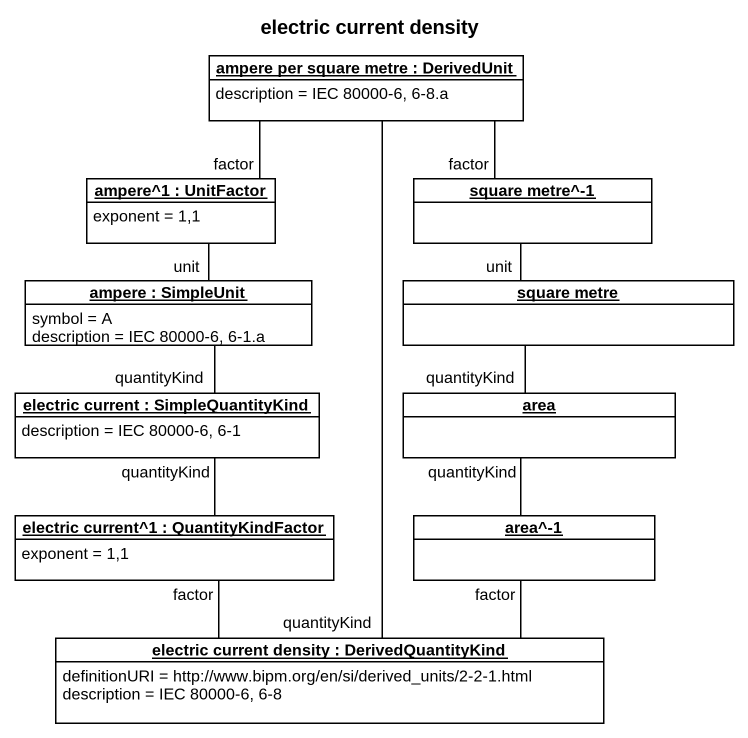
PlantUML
@startuml
title electric current density
hide circle
hide empty members
object "ampere per square metre : DerivedUnit" as ampere_per_square_metre #FFFFFF {
  description = IEC 80000-6, 6-8.a
}
object "ampere^1 : UnitFactor" as ampere_1 #FFFFFF {
  exponent = 1,1
}
object "square metre^-1" as square_metre_1 #FFFFFF
object "ampere : SimpleUnit" as ampere #FFFFFF {
  symbol = A
  description = IEC 80000-6, 6-1.a
}
object "square metre" as square_metre #FFFFFF
object "electric current : SimpleQuantityKind" as electric_current #FFFFFF {
  description = IEC 80000-6, 6-1
}
object area #FFFFFF
object "electric current^1 : QuantityKindFactor" as electric_current_1 #FFFFFF {
  exponent = 1,1
}
object "area^-1" as area_1 #FFFFFF
object "electric current density : DerivedQuantityKind" as electric_current_density #FFFFFF {
  definitionURI = http://www.bipm.org/en/si/derived_units/2-2-1.html
  description = IEC 80000-6, 6-8
}
ampere_per_square_metre -- electric_current_density : quantityKind
ampere_1 -up- ampere_per_square_metre : factor
square_metre_1 -up- ampere_per_square_metre : factor
ampere -up- ampere_1 : unit
ampere -- electric_current : quantityKind
square_metre -up- square_metre_1 : unit
square_metre -- area : quantityKind
electric_current -- electric_current_1 : quantityKind
area -- area_1 : quantityKind
electric_current_1 -- electric_current_density : factor
area_1 -- electric_current_density : factor
@enduml
